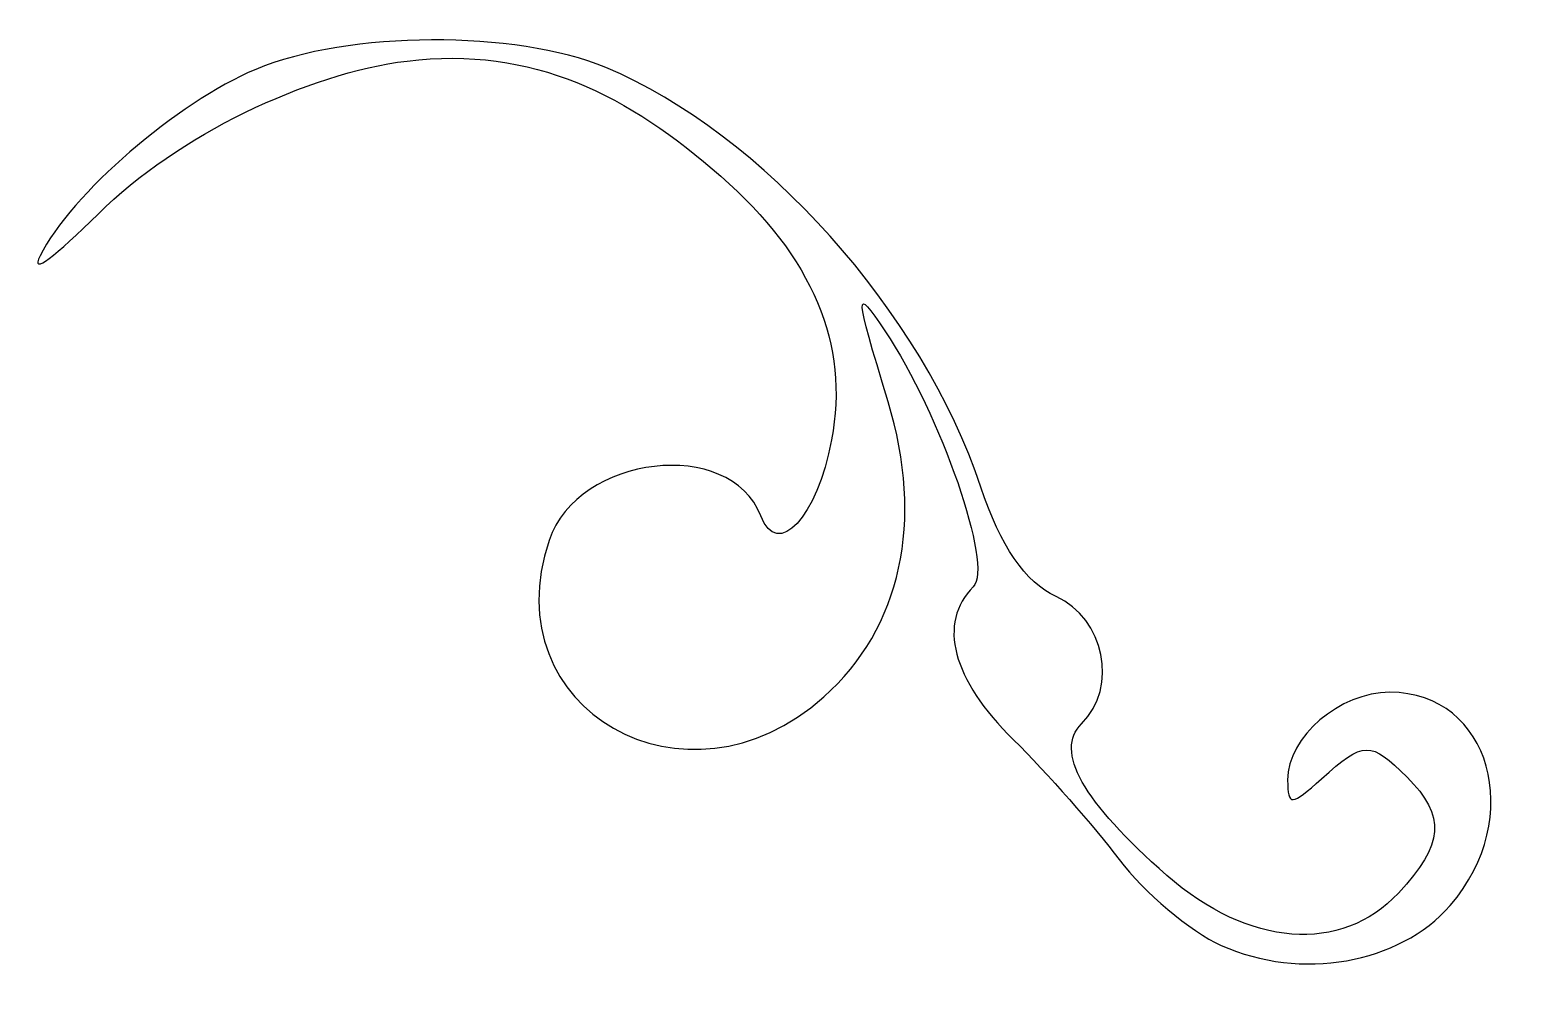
# Model space of a CAD drawing. Header units: centimetres. Extents: x -2.84 to 2.95, y -1.86 to 1.83.
import ezdxf

# ---------------------------------------------------------------- set-up
doc = ezdxf.new("R2010")
doc.units = ezdxf.units.CM
doc.header["$MEASUREMENT"] = 0
doc.layers.add('Layer 1', color=7, linetype='Continuous')

msp = doc.modelspace()

# ---------------------------------------------------------------- linework, layer by layer
at = {"layer": 'Layer 1'}
msp.add_open_spline([(1.76855, -1.71788), (1.64704, -1.66308), (1.46904, -1.51345), (1.373, -1.38536), (1.373, -1.38536), (1.27696, -1.25728), (1.09319, -1.04872), (0.96464, -0.92191), (0.96464, -0.92191), (0.72656, -0.68704), (0.66903, -0.46855), (0.80855, -0.32903), (0.80855, -0.32903), (0.88664, -0.25094), (0.68326, 0.3383), (0.46617, 0.66294), (0.46617, 0.66294), (0.34727, 0.84074), (0.34832, 0.81773), (0.4787, 0.38799), (0.4787, 0.38799), (0.61926, -0.07532), (0.52977, -0.48712), (0.23021, -0.75548), (0.23021, -0.75548), (-0.30221, -1.23246), (-1.05368, -0.80434), (-0.83365, -0.14939), (-0.83365, -0.14939), (-0.72187, 0.18333), (-0.13173, 0.25176), (-0.01425, -0.05438), (-0.01425, -0.05438), (0.05096, -0.22433), (0.2036, -0.06025), (0.26001, 0.24044), (0.26001, 0.24044), (0.32944, 0.61053), (0.18776, 0.94798), (-0.16884, 1.26187), (-0.16884, 1.26187), (-0.52238, 1.57306), (-0.89752, 1.76744), (-1.38338, 1.70774), (-1.38338, 1.70774), (-1.77016, 1.66021), (-2.27118, 1.42019), (-2.5783, 1.11608), (-2.5783, 1.11608), (-2.74529, 0.95073), (-2.84323, 0.87348), (-2.80412, 0.95259), (-2.80412, 0.95259), (-2.68668, 1.19015), (-2.27219, 1.54891), (-1.96913, 1.67533), (-1.96913, 1.67533), (-1.61106, 1.82469), (-0.96286, 1.82819), (-0.61453, 1.68265), (-0.61453, 1.68265), (-0.00819, 1.42931), (0.61267, 0.73437), (0.83755, 0.05732), (0.83755, 0.05732), (0.91362, -0.17172), (1.00998, -0.31175), (1.12875, -0.36587), (1.12875, -0.36587), (1.31752, -0.45188), (1.37055, -0.71636), (1.22767, -0.85924), (1.22767, -0.85924), (1.12162, -0.96529), (1.23095, -1.15991), (1.55772, -1.44683), (1.55772, -1.44683), (1.87415, -1.72466), (2.23341, -1.752), (2.45415, -1.51505), (2.45415, -1.51505), (2.63023, -1.32606), (2.63841, -1.2169), (2.48778, -1.06628), (2.48778, -1.06628), (2.34642, -0.92492), (2.31925, -0.92541), (2.15696, -1.07229), (2.15696, -1.07229), (2.03914, -1.17892), (2.02544, -1.17945), (2.02544, -1.07742), (2.02544, -1.07742), (2.02544, -0.91032), (2.22655, -0.7375), (2.421, -0.7375), (2.421, -0.7375), (2.81029, -0.7375), (2.94835, -1.22507), (2.65473, -1.56299), (2.65473, -1.56299), (2.45818, -1.7892), (2.07515, -1.85615), (1.76855, -1.71788)], degree=3, knots=[0, 0, 0, 0, 0.037037, 0.037037, 0.037037, 0.037037, 0.0740741, 0.0740741, 0.0740741, 0.0740741, 0.1111111, 0.1111111, 0.1111111, 0.1111111, 0.1481481, 0.1481481, 0.1481481, 0.1481481, 0.1851852, 0.1851852, 0.1851852, 0.1851852, 0.2222222, 0.2222222, 0.2222222, 0.2222222, 0.2592593, 0.2592593, 0.2592593, 0.2592593, 0.2962963, 0.2962963, 0.2962963, 0.2962963, 0.3333333, 0.3333333, 0.3333333, 0.3333333, 0.3703704, 0.3703704, 0.3703704, 0.3703704, 0.4074074, 0.4074074, 0.4074074, 0.4074074, 0.4444444, 0.4444444, 0.4444444, 0.4444444, 0.4814815, 0.4814815, 0.4814815, 0.4814815, 0.5185185, 0.5185185, 0.5185185, 0.5185185, 0.5555556, 0.5555556, 0.5555556, 0.5555556, 0.5925926, 0.5925926, 0.5925926, 0.5925926, 0.6296296, 0.6296296, 0.6296296, 0.6296296, 0.6666667, 0.6666667, 0.6666667, 0.6666667, 0.7037037, 0.7037037, 0.7037037, 0.7037037, 0.7407407, 0.7407407, 0.7407407, 0.7407407, 0.7777778, 0.7777778, 0.7777778, 0.7777778, 0.8148148, 0.8148148, 0.8148148, 0.8148148, 0.8518519, 0.8518519, 0.8518519, 0.8518519, 0.8888889, 0.8888889, 0.8888889, 0.8888889, 0.9259259, 0.9259259, 0.9259259, 0.9259259, 1, 1, 1, 1], dxfattribs=at)

doc.saveas('drawing.dxf')
